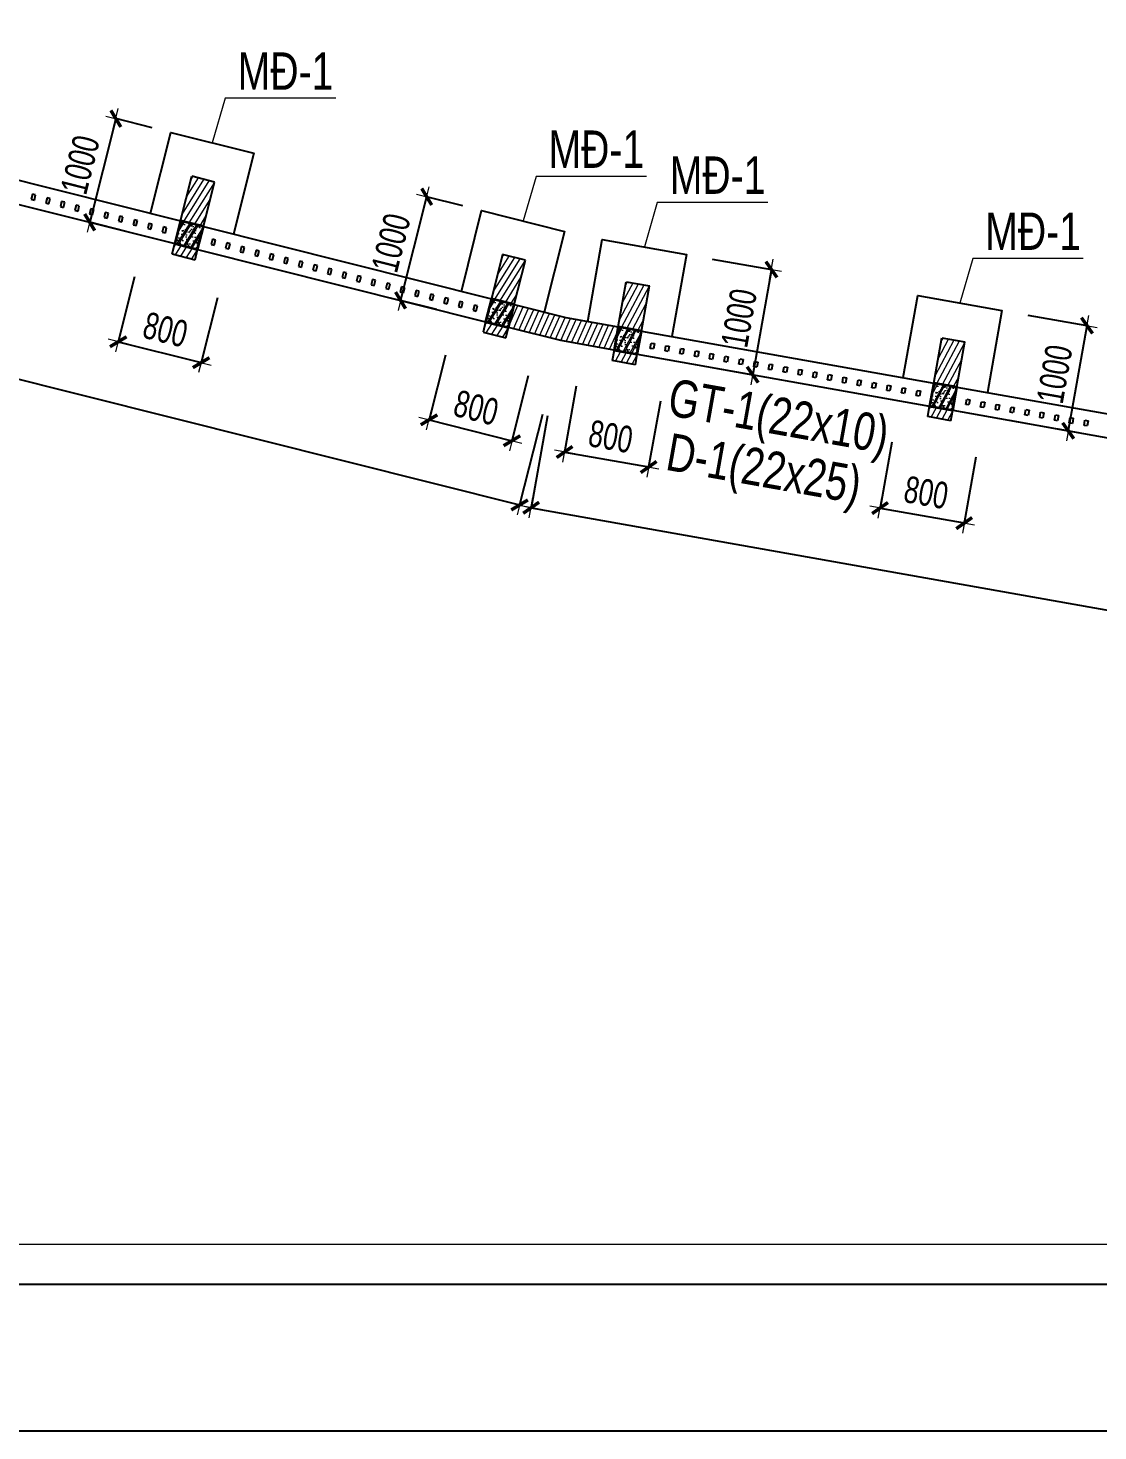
# Model space of a CAD drawing. Header units: millimetres. Extents: x 1360663 to 1465788, y -143522 to -69272.
# Drawn here: x 1378818 to 1388833, y -143522 to -130388 of the extents above; entities that cross this region are included whole.
import ezdxf
from ezdxf.enums import TextEntityAlignment as Align

# ---------------------------------------------------------------- set-up
doc = ezdxf.new("R2010")
doc.units = ezdxf.units.MM
doc.header["$MEASUREMENT"] = 0
doc.header["$PDMODE"] = 3
for name, color, linetype, lineweight in [('CDC-KHUNGTEN', 7, 'Continuous', 20), ('CDC_02.DIM', 1, 'Continuous', 18), ('CDC_03.BORDER', 3, 'Continuous', 25), ('CDC_07.TEXTCOL', 3, 'Continuous', 18), ('CDC_09.COLUMN', 4, 'Continuous', 35), ('CDC_10.HATCH', 251, 'Continuous', 9), ('CDC_11.NOTE', 8, 'Continuous', 18), ('Hatch1', 250, 'Continuous', 5)]:
    doc.layers.add(name, color=color, linetype=linetype, lineweight=lineweight)
doc.layers.add('CDC.10.HATCH', color=9, linetype='Continuous')
doc.styles.add('1', font='arial.ttf', dxfattribs={"width": 0.7})
doc.styles.add('MIDTEXT', font='arial.ttf', dxfattribs={"width": 0.75, "height": 350})
doc.dimstyles.new('X1', dxfattribs={"dimtxt": 250, "dimasz": 0.8, "dimexe": 0, "dimexo": 0, "dimgap": 90, "dimtad": 1, "dimdec": 0, "dimzin": 13, "dimdsep": 46, "dimtxsty": '1', "dimblk1": 'CHEO', "dimblk2": 'CHEO', "dimsah": 1, "dimcen": 0, "dimclrd": 256, "dimclre": 256, "dimclrt": 3, "dimadec": 0, "dimazin": 0, "dimtfac": 1, "dimtdec": 0, "dimtix": 1, "dimtmove": 2, "dimatfit": 3, "dimldrblk": 'CHEO', "dimfxl": 1, "dimtolj": 1, "dimtzin": 13, "dimarcsym": 0})

# ---------------------------------------------------------------- blocks, each defined once
blk = doc.blocks.new('CHEO')
at = {"layer": 'CDC_02.DIM'}
for points in [[(-121, 0), (121, 0)], [(0, 121), (0, -121)]]:
    blk.add_lwpolyline(points, dxfattribs=at)
at = {"layer": 'CDC_02.DIM', "color": 2, "const_width": 40}
blk.add_lwpolyline([(80, 80), (-80, -81)], dxfattribs=at)
blk = doc.blocks.new('*D17')
at = {"layer": 'CDC_02.DIM', "lineweight": -2, "transparency": 16777216}
for p, q in [((1370400, -130681), (1370187, -131527)), ((1370188, -131527), (1383418, -134852)), ((1383632, -134006), (1383419, -134852))]:
    blk.add_line(p, q, dxfattribs=at)
at = {"layer": 'Defpoints', "color": 0, "transparency": 16777216}
for p in [(1370400, -130681), (1383632, -134006), (1383419, -134852)]:
    blk.add_point(p, dxfattribs=at)
at = {"layer": 'CDC_02.DIM', "lineweight": -2, "transparency": 16777216, "xscale": 0.8, "yscale": 0.8, "zscale": 0.8}
for p, rotation in [((1370187, -131527), 165.894246921614), ((1383419, -134852), 345.894246921614)]:
    blk.add_blockref('CHEO', p, dxfattribs=dict(at, rotation=rotation))
at = {"layer": 'CDC_02.DIM', "color": 3, "transparency": 16777216, "insert": (1376856, -132978), "char_height": 250, "attachment_point": 5, "rotation": 345.8942, "style": '1'}
blk.add_mtext('\\A1;13643', dxfattribs=at)
blk = doc.blocks.new('*D18')
at = {"layer": 'CDC_02.DIM', "lineweight": -2, "transparency": 16777216}
for p, q in [((1383680, -134018), (1383527, -134879)), ((1383528, -134879), (1396959, -137265)), ((1397113, -136405), (1396960, -137266))]:
    blk.add_line(p, q, dxfattribs=at)
at = {"layer": 'Defpoints', "color": 0, "transparency": 16777216}
for p in [(1383680, -134018), (1397113, -136405), (1396960, -137266)]:
    blk.add_point(p, dxfattribs=at)
at = {"layer": 'CDC_02.DIM', "lineweight": -2, "transparency": 16777216, "xscale": 0.8, "yscale": 0.8, "zscale": 0.8}
for p, rotation in [((1383527, -134879), 169.9244605936944), ((1396960, -137266), 349.9244605936944)]:
    blk.add_blockref('CHEO', p, dxfattribs=dict(at, rotation=rotation))
at = {"layer": 'CDC_02.DIM', "color": 3, "transparency": 16777216, "insert": (1390282, -135858), "char_height": 250, "attachment_point": 5, "rotation": 349.9245, "style": '1'}
blk.add_mtext('\\A1;13643', dxfattribs=at)
blk = doc.blocks.new('*D76')
at = {"layer": 'CDC_02.DIM', "lineweight": -2, "transparency": 16777216}
for p, q in [((1379639, -131237), (1379396, -132205)), ((1379979, -131321), (1379639, -131236)), ((1379735, -132291), (1379395, -132206))]:
    blk.add_line(p, q, dxfattribs=at)
at = {"layer": 'Defpoints', "color": 0, "transparency": 16777216}
for p in [(1379979, -131321), (1379395, -132206), (1379735, -132291)]:
    blk.add_point(p, dxfattribs=at)
at = {"layer": 'CDC_02.DIM', "lineweight": -2, "transparency": 16777216, "xscale": 0.8, "yscale": 0.8, "zscale": 0.8}
for p, rotation in [((1379639, -131236), 75.89426712305159), ((1379395, -132206), 255.8942671230515)]:
    blk.add_blockref('CHEO', p, dxfattribs=dict(at, rotation=rotation))
at = {"layer": 'CDC_02.DIM', "color": 3, "transparency": 16777216, "insert": (1379306, -131668), "char_height": 250, "attachment_point": 5, "rotation": 75.8943, "style": '1'}
blk.add_mtext('\\A1;1000', dxfattribs=at)
blk = doc.blocks.new('*D77')
at = {"layer": 'CDC_02.DIM', "lineweight": -2, "transparency": 16777216}
for p, q in [((1379814, -132718), (1379662, -133325)), ((1380590, -132913), (1380438, -133520)), ((1379662, -133325), (1380437, -133520))]:
    blk.add_line(p, q, dxfattribs=at)
at = {"layer": 'Defpoints', "color": 0, "transparency": 16777216}
for p in [(1379814, -132718), (1380590, -132913), (1380438, -133520)]:
    blk.add_point(p, dxfattribs=at)
at = {"layer": 'CDC_02.DIM', "lineweight": -2, "transparency": 16777216, "xscale": 0.8, "yscale": 0.8, "zscale": 0.8}
for p, rotation in [((1379662, -133325), 165.8942785862807), ((1380438, -133520), 345.8942785862807)]:
    blk.add_blockref('CHEO', p, dxfattribs=dict(at, rotation=rotation))
at = {"layer": 'CDC_02.DIM', "color": 3, "transparency": 16777216, "insert": (1380103, -133212), "char_height": 250, "attachment_point": 5, "rotation": 345.8943, "style": '1'}
blk.add_mtext('\\A1;800', dxfattribs=at)
blk = doc.blocks.new('*D78')
at = {"layer": 'CDC_02.DIM', "lineweight": -2, "transparency": 16777216}
for p, q in [((1382548, -131968), (1382305, -132936)), ((1382888, -132052), (1382549, -131967)), ((1382645, -133022), (1382305, -132937))]:
    blk.add_line(p, q, dxfattribs=at)
at = {"layer": 'Defpoints', "color": 0, "transparency": 16777216}
for p in [(1382888, -132052), (1382305, -132937), (1382645, -133022)]:
    blk.add_point(p, dxfattribs=at)
at = {"layer": 'CDC_02.DIM', "lineweight": -2, "transparency": 16777216, "xscale": 0.8, "yscale": 0.8, "zscale": 0.8}
for p, rotation in [((1382549, -131967), 75.89426712298685), ((1382305, -132937), 255.8942671229869)]:
    blk.add_blockref('CHEO', p, dxfattribs=dict(at, rotation=rotation))
at = {"layer": 'CDC_02.DIM', "color": 3, "transparency": 16777216, "insert": (1382216, -132399), "char_height": 250, "attachment_point": 5, "rotation": 75.8943, "style": '1'}
blk.add_mtext('\\A1;1000', dxfattribs=at)
blk = doc.blocks.new('*D79')
at = {"layer": 'CDC_02.DIM', "lineweight": -2, "transparency": 16777216}
for p, q in [((1382724, -133450), (1382571, -134056)), ((1383500, -133645), (1383347, -134251)), ((1382572, -134057), (1383346, -134251))]:
    blk.add_line(p, q, dxfattribs=at)
at = {"layer": 'Defpoints', "color": 0, "transparency": 16777216}
for p in [(1382724, -133450), (1383500, -133645), (1383347, -134251)]:
    blk.add_point(p, dxfattribs=at)
at = {"layer": 'CDC_02.DIM', "lineweight": -2, "transparency": 16777216, "xscale": 0.8, "yscale": 0.8, "zscale": 0.8}
for p, rotation in [((1382571, -134056), 165.8942785862807), ((1383347, -134251), 345.8942785862807)]:
    blk.add_blockref('CHEO', p, dxfattribs=dict(at, rotation=rotation))
at = {"layer": 'CDC_02.DIM', "color": 3, "transparency": 16777216, "insert": (1383012, -133943), "char_height": 250, "attachment_point": 5, "rotation": 345.8943, "style": '1'}
blk.add_mtext('\\A1;800', dxfattribs=at)
blk = doc.blocks.new('*D80')
at = {"layer": 'CDC_02.DIM', "lineweight": -2, "transparency": 16777216}
for p, q in [((1385222, -132550), (1385776, -132648)), ((1385776, -132649), (1385601, -133632)), ((1385047, -133535), (1385601, -133633))]:
    blk.add_line(p, q, dxfattribs=at)
at = {"layer": 'Defpoints', "color": 0, "transparency": 16777216}
for p in [(1385222, -132550), (1385047, -133535), (1385601, -133633)]:
    blk.add_point(p, dxfattribs=at)
at = {"layer": 'CDC_02.DIM', "lineweight": -2, "transparency": 16777216, "xscale": 0.8, "yscale": 0.8, "zscale": 0.8}
for p, rotation in [((1385776, -132648), 79.92443304587101), ((1385601, -133633), 259.924433045871)]:
    blk.add_blockref('CHEO', p, dxfattribs=dict(at, rotation=rotation))
at = {"layer": 'CDC_02.DIM', "color": 3, "transparency": 16777216, "insert": (1385474, -133103), "char_height": 250, "attachment_point": 5, "rotation": 79.9244, "style": '1'}
blk.add_mtext('\\A1;1000', dxfattribs=at)
blk = doc.blocks.new('*D81')
at = {"layer": 'CDC_02.DIM', "lineweight": -2, "transparency": 16777216}
for p, q in [((1383949, -133741), (1383840, -134357)), ((1384737, -133881), (1384627, -134497)), ((1383840, -134357), (1384627, -134497))]:
    blk.add_line(p, q, dxfattribs=at)
at = {"layer": 'Defpoints', "color": 0, "transparency": 16777216}
for p in [(1383949, -133741), (1384737, -133881), (1384627, -134497)]:
    blk.add_point(p, dxfattribs=at)
at = {"layer": 'CDC_02.DIM', "lineweight": -2, "transparency": 16777216, "xscale": 0.8, "yscale": 0.8, "zscale": 0.8}
for p, rotation in [((1383840, -134357), 169.924444508263), ((1384627, -134497), 349.924444508263)]:
    blk.add_blockref('CHEO', p, dxfattribs=dict(at, rotation=rotation))
at = {"layer": 'CDC_02.DIM', "color": 3, "transparency": 16777216, "insert": (1384272, -134213), "char_height": 250, "attachment_point": 5, "rotation": 349.9244, "style": '1'}
blk.add_mtext('\\A1;800', dxfattribs=at)
blk = doc.blocks.new('*D82')
at = {"layer": 'CDC_02.DIM', "lineweight": -2, "transparency": 16777216}
for p, q in [((1388176, -133075), (1388730, -133173)), ((1388730, -133174), (1388555, -134157)), ((1388001, -134059), (1388555, -134158))]:
    blk.add_line(p, q, dxfattribs=at)
at = {"layer": 'Defpoints', "color": 0, "transparency": 16777216}
for p in [(1388176, -133075), (1388001, -134059), (1388555, -134158)]:
    blk.add_point(p, dxfattribs=at)
at = {"layer": 'CDC_02.DIM', "lineweight": -2, "transparency": 16777216, "xscale": 0.8, "yscale": 0.8, "zscale": 0.8}
for p, rotation in [((1388730, -133173), 79.92443304583169), ((1388555, -134158), 259.9244330458317)]:
    blk.add_blockref('CHEO', p, dxfattribs=dict(at, rotation=rotation))
at = {"layer": 'CDC_02.DIM', "color": 3, "transparency": 16777216, "insert": (1388428, -133628), "char_height": 250, "attachment_point": 5, "rotation": 79.9244, "style": '1'}
blk.add_mtext('\\A1;1000', dxfattribs=at)
blk = doc.blocks.new('*D83')
at = {"layer": 'CDC_02.DIM', "lineweight": -2, "transparency": 16777216}
for p, q in [((1386903, -134266), (1386793, -134882)), ((1387690, -134406), (1387581, -135022)), ((1386794, -134882), (1387580, -135021))]:
    blk.add_line(p, q, dxfattribs=at)
at = {"layer": 'Defpoints', "color": 0, "transparency": 16777216}
for p in [(1386903, -134266), (1387690, -134406), (1387581, -135022)]:
    blk.add_point(p, dxfattribs=at)
at = {"layer": 'CDC_02.DIM', "lineweight": -2, "transparency": 16777216, "xscale": 0.8, "yscale": 0.8, "zscale": 0.8}
for p, rotation in [((1386793, -134882), 169.9244445082659), ((1387581, -135022), 349.9244445082659)]:
    blk.add_blockref('CHEO', p, dxfattribs=dict(at, rotation=rotation))
at = {"layer": 'CDC_02.DIM', "color": 3, "transparency": 16777216, "insert": (1387225, -134737), "char_height": 250, "attachment_point": 5, "rotation": 349.9244, "style": '1'}
blk.add_mtext('\\A1;800', dxfattribs=at)
blk = doc.blocks.new('Khung tên chuẩn')
at = {"layer": 'CDC-KHUNGTEN'}
blk.add_lwpolyline([(30654, -246309), (30654, -189709), (-40446, -189709), (-40446, -246309)], close=True, dxfattribs=at)
at = {"layer": 'CDC.10.HATCH', "color": 8}
blk.add_lwpolyline([(-40746, -246609), (38754, -246609), (38754, -189409), (-40746, -189409)], close=True, dxfattribs=at)
at = {"layer": 'Defpoints', "color": 1}
blk.add_lwpolyline([(-44246, -247709), (-44246, -188309), (39854, -188309), (39854, -247709), (-44246, -247709)], close=True, dxfattribs=at)

msp = doc.modelspace()

# ---------------------------------------------------------------- hatches: boundary and pattern name
at = {"layer": 'CDC_10.HATCH'}
h = msp.add_hatch(dxfattribs=at)
h.set_pattern_fill('ANSI31', color=256, scale=399.999718, angle=372.9401, style=0)
h.set_pattern_definition([(57.9401005, (547223.52, -1468763.717), (-42.3746517, 26.5402593), [])])
h.paths.add_polyline_path([(1380350.1, -131775.7), (1380245.4, -132192.5), (1380458.7, -132246.2), (1380563.5, -131829.3)])
h.paths.add_polyline_path([(1380191.7, -132405.9), (1380167.4, -132502.9), (1380380.7, -132556.5), (1380405.1, -132459.5)])
h = msp.add_hatch(dxfattribs=at)
h.set_pattern_fill('BT-01', color=256, scale=14.999989, angle=372.9401, style=0, pattern_type=2)
h.set_pattern_definition([(62.9401005, (547223.52, -1468763.72), (106.964531, 14.918867), [11.249992, -123.749913]), (7.9401005, (547223.52, -1468763.72), (-45.5501384, 105.302789), [8.999994, -98.99993]), (113.3915005, (547232.43, -1468762.47), (61.414486, 120.2216074), [9.561022, -105.1712426]), (59.1243, (547216.8, -1468734.48), (161.580366, 11.651109), [16.874988, -185.624869]), (109.5757, (547230.27, -1468733.51), (103.918462, 173.80203), [14.341533, -157.756839]), (4.1243, (547216.8, -1468734.48), (103.918326, 173.80211), [13.49999, -148.499895]), (33.9401005, (547233.1, -1468738.43), (100.786097, -38.8090987), [11.249992, -123.749913]), (338.9401005, (547233.1, -1468738.43), (11.2127565, 114.18304), [8.999994, -98.99993]), (84.3915005, (547241.5, -1468741.66), (111.9989116, 75.3738534), [9.561022, -105.1712426]), (50.4401005, (547223.52, -1468763.717), (-9.4041876, 49.0744005), [0, -97.799931, 0, -100.499929, 0, -99.3749299]), (20.4401005, (547223.52, -1468763.72), (25.2100764, 66.495744), [0, -57.2999596, 0, -95.5499326, 0, -37.8749733]), (340.4401005, (547190.92, -1468771.208), (78.7974377, 14.6336885), [0, -37.4999735, 0, -116.9999174, 0, -155.2498904]), (330.4401005, (547176.3, -1468774.57), (81.8938294, 34.2235254), [0, -48.7499656, 0, -77.699945, 0, -110.2499222]), (57.9401005, (547223.52, -1468763.72), (-54.027681, 33.8388307), []), (57.9401005, (547219.405, -1468745.81), (-54.027681, 33.8388307), [])])
h.paths.add_polyline_path([(1380245.4, -132192.5), (1380245.4, -132192.5), (1380245.4, -132192.5), (1380191.7, -132405.9), (1380405.1, -132459.5), (1380458.7, -132246.2)])
h = msp.add_hatch(dxfattribs=at)
h.set_pattern_fill('ANSI31', color=256, scale=399.999718, angle=372.9401, style=0)
h.set_pattern_definition([(57.9401005, (550133.06, -1469494.854), (-42.3746517, 26.5402593), [])])
h.paths.add_polyline_path([(1383259.7, -132506.8), (1383154.9, -132923.7), (1383368.3, -132977.3), (1383473, -132560.4)])
h.paths.add_polyline_path([(1383101.3, -133137), (1383076.9, -133234), (1383290.3, -133287.6), (1383314.6, -133190.7)])
h = msp.add_hatch(dxfattribs=at)
h.set_pattern_fill('ANSI31', color=256, scale=399.999483, angle=376.97027, style=0)
h.set_pattern_definition([(61.9702664, (647317.197, -1524997.365), (-44.135135, 23.4964548), [])])
h.paths.add_polyline_path([(1384417.4, -132762.7), (1384342.2, -133185.9), (1384558.8, -133224.4), (1384634, -132801.2)])
h.paths.add_polyline_path([(1384303.7, -133402.5), (1384286.2, -133501), (1384502.9, -133539.5), (1384520.3, -133441)])
h = msp.add_hatch(dxfattribs=at)
h.set_pattern_fill('BT-01', color=256, scale=14.999989, angle=372.9401, style=0, pattern_type=2)
h.set_pattern_definition([(62.9401005, (550133.06, -1469494.85), (106.964531, 14.918867), [11.249992, -123.749913]), (7.9401005, (550133.06, -1469494.85), (-45.5501384, 105.302789), [8.999994, -98.99993]), (113.3915005, (550141.98, -1469493.61), (61.414486, 120.2216074), [9.561022, -105.1712426]), (59.1243, (550126.34, -1469465.62), (161.580366, 11.651109), [16.874988, -185.624869]), (109.5757, (550139.81, -1469464.65), (103.918462, 173.80203), [14.341533, -157.756839]), (4.1243, (550126.34, -1469465.62), (103.918326, 173.80211), [13.49999, -148.499895]), (33.9401005, (550142.64, -1469469.57), (100.786097, -38.8090987), [11.249992, -123.749913]), (338.9401005, (550142.64, -1469469.57), (11.2127565, 114.18304), [8.999994, -98.99993]), (84.3915005, (550151.04, -1469472.8), (111.9989116, 75.3738534), [9.561022, -105.1712426]), (50.4401005, (550133.062, -1469494.854), (-9.4041876, 49.0744005), [0, -97.799931, 0, -100.499929, 0, -99.3749299]), (20.4401005, (550133.06, -1469494.854), (25.2100764, 66.495744), [0, -57.2999596, 0, -95.5499326, 0, -37.8749733]), (340.4401005, (550100.46, -1469502.345), (78.7974377, 14.6336885), [0, -37.4999735, 0, -116.9999174, 0, -155.2498904]), (330.4401005, (550085.84, -1469505.704), (81.8938294, 34.2235254), [0, -48.7499656, 0, -77.699945, 0, -110.2499222]), (57.9401005, (550133.06, -1469494.854), (-54.027681, 33.8388307), []), (57.9401005, (550128.95, -1469476.946), (-54.027681, 33.8388307), [])])
h.paths.add_polyline_path([(1383154.9, -132923.7), (1383154.9, -132923.7), (1383154.9, -132923.7), (1383101.3, -133137), (1383314.6, -133190.7), (1383368.3, -132977.3)])
h = msp.add_hatch(dxfattribs=at)
h.set_pattern_fill('ANSI31', color=256, scale=400, angle=21.00052, style=0)
h.set_pattern_definition([(66.0005206, (-206327.186, -126955.05), (-45.6774577, 20.3364171), [])])
h.paths.add_polyline_path([(1383368.3, -132977.3), (1383851.6, -133098.7), (1384342.2, -133185.9), (1384303.7, -133402.5), (1383805.5, -133314), (1383314.6, -133190.7)])
h = msp.add_hatch(dxfattribs=at)
h.set_pattern_fill('BT-01', color=256, scale=14.999981, angle=376.97027, style=0, pattern_type=2)
h.set_pattern_definition([(66.9702664, (647317.2, -1524997.365), (105.651443, 22.399609), [11.2499855, -123.74984]), (11.970266, (647317.2, -1524997.37), (-52.838327, 101.840995), [8.999988, -98.999872]), (117.4216664, (647326, -1524995.5), (52.813212, 124.240562), [9.561016, -105.171181]), (63.154466, (647308.44, -1524968.67), (160.361854, 22.978423), [16.874978, -185.62476]), (113.605866, (647321.8, -1524966.76), (91.446339, 180.675707), [14.341525, -157.756746]), (8.154466, (647308.44, -1524968.67), (91.446198, 180.675778), [13.499983, -148.499808]), (37.9702664, (647324.98, -1524971.47), (103.26438, -31.6296966), [11.2499855, -123.74984]), (342.970266, (647324.98, -1524971.47), (3.160052, 114.6886705), [8.999988, -98.999872]), (88.4216664, (647333.58, -1524974.1), (106.424496, 83.05889), [9.561016, -105.171181]), (54.4702664, (647317.197, -1524997.365), (-12.8299564, 48.29207815), [0, -97.7998735, 0, -100.49987, 0, -99.3748715]), (24.4702664, (647317.197, -1524997.365), (20.4742922, 68.1030787), [0, -57.299926, 0, -95.5498764, 0, -37.874951]), (344.4702664, (647285.204, -1525007.13), (77.5740606, 20.1355063), [0, -37.4999515, 0, -116.9998487, 0, -155.2497992]), (334.4702664, (647270.86, -1525011.51), (79.285988, 39.894509), [0, -48.749937, 0, -77.6998995, 0, -110.2498574]), (61.9702664, (647317.2, -1524997.365), (-56.2722972, 29.95798), []), (61.9702664, (647311.834, -1524979.79), (-56.2722972, 29.95798), [])])
h.paths.add_polyline_path([(1384342.2, -133185.9), (1384342.2, -133185.9), (1384342.2, -133185.9), (1384303.7, -133402.5), (1384520.3, -133441), (1384558.8, -133224.4)])
h = msp.add_hatch(dxfattribs=at)
h.set_pattern_fill('ANSI31', color=256, scale=399.999483, angle=376.97027, style=0)
h.set_pattern_definition([(61.9702664, (650270.93, -1525522.205), (-44.135135, 23.4964548), [])])
h.paths.add_polyline_path([(1387371.2, -133287.6), (1387296, -133710.8), (1387512.6, -133749.3), (1387587.8, -133326.1)])
h.paths.add_polyline_path([(1387257.5, -133927.4), (1387240, -134025.8), (1387456.6, -134064.3), (1387474.1, -133965.9)])
h = msp.add_hatch(dxfattribs=at)
h.set_pattern_fill('BT-01', color=256, scale=14.999981, angle=376.97027, style=0, pattern_type=2)
h.set_pattern_definition([(66.9702664, (650270.93, -1525522.205), (105.651443, 22.399609), [11.2499855, -123.74984]), (11.970266, (650270.93, -1525522.2), (-52.838327, 101.840995), [8.999988, -98.999872]), (117.4216664, (650279.74, -1525520.34), (52.813212, 124.240562), [9.561016, -105.171181]), (63.154466, (650262.17, -1525493.51), (160.361854, 22.978423), [16.874978, -185.62476]), (113.605866, (650275.54, -1525491.6), (91.446339, 180.675707), [14.341525, -157.756746]), (8.154466, (650262.17, -1525493.51), (91.446198, 180.675778), [13.499983, -148.499808]), (37.9702664, (650278.71, -1525496.31), (103.26438, -31.6296966), [11.2499855, -123.74984]), (342.970266, (650278.71, -1525496.31), (3.160052, 114.6886705), [8.999988, -98.999872]), (88.4216664, (650287.32, -1525498.94), (106.424496, 83.05889), [9.561016, -105.171181]), (54.4702664, (650270.93, -1525522.205), (-12.8299564, 48.29207815), [0, -97.7998735, 0, -100.49987, 0, -99.3748715]), (24.4702664, (650270.93, -1525522.205), (20.4742922, 68.1030787), [0, -57.299926, 0, -95.5498764, 0, -37.874951]), (344.4702664, (650238.938, -1525531.968), (77.5740606, 20.1355063), [0, -37.4999515, 0, -116.9998487, 0, -155.2497992]), (334.4702664, (650224.59, -1525536.346), (79.285988, 39.894509), [0, -48.749937, 0, -77.6998995, 0, -110.2498574]), (61.9702664, (650270.93, -1525522.205), (-56.2722972, 29.95798), []), (61.9702664, (650265.57, -1525504.63), (-56.2722972, 29.95798), [])])
h.paths.add_polyline_path([(1387296, -133710.8), (1387296, -133710.8), (1387296, -133710.8), (1387257.5, -133927.4), (1387474.1, -133965.9), (1387512.6, -133749.3)])

# ---------------------------------------------------------------- linework, layer by layer
at = {"layer": 'CDC_03.BORDER'}
for p, q in [((1377549.2, -131515), (1380245.4, -132192.5)), ((1377495.6, -131728.4), (1380191.7, -132405.9)), ((1380245.4, -132192.5), (1380350.1, -131775.7)), ((1380563.5, -131829.3), (1380350.1, -131775.7)), ((1380458.7, -132246.2), (1380563.5, -131829.3)), ((1378859.6, -131942.1), (1378847.4, -131990.6)), ((1378847.4, -131990.6), (1378876.5, -131997.9)), ((1378888.7, -131949.5), (1378859.6, -131942.1)), ((1378876.5, -131997.9), (1378888.7, -131949.5)), ((1378995.9, -131976.4), (1378983.7, -132024.9)), ((1379025, -131983.7), (1378995.9, -131976.4)), ((1379012.8, -132032.2), (1379025, -131983.7)), ((1378983.7, -132024.9), (1379012.8, -132032.2)), ((1379132.1, -132010.6), (1379119.9, -132059.1)), ((1379119.9, -132059.1), (1379149, -132066.4)), ((1379161.2, -132017.9), (1379132.1, -132010.6)), ((1379149, -132066.4), (1379161.2, -132017.9)), ((1379268.4, -132044.8), (1379256.2, -132093.3)), ((1379256.2, -132093.3), (1379285.3, -132100.6)), ((1379297.5, -132052.1), (1379268.4, -132044.8)), ((1379285.3, -132100.6), (1379297.5, -132052.1)), ((1379404.7, -132079.1), (1379392.5, -132127.6)), ((1379392.5, -132127.6), (1379421.6, -132134.9)), ((1379433.8, -132086.4), (1379404.7, -132079.1)), ((1379421.6, -132134.9), (1379433.8, -132086.4)), ((1379540.9, -132113.3), (1379528.7, -132161.8)), ((1379570, -132120.6), (1379540.9, -132113.3)), ((1379557.8, -132169.1), (1379570, -132120.6)), ((1379528.7, -132161.8), (1379557.8, -132169.1)), ((1379677.2, -132147.5), (1379665, -132196)), ((1379665, -132196), (1379694.1, -132203.3)), ((1379706.3, -132154.8), (1379677.2, -132147.5)), ((1379694.1, -132203.3), (1379706.3, -132154.8)), ((1379813.5, -132181.8), (1379801.3, -132230.2)), ((1379801.3, -132230.2), (1379830.4, -132237.6)), ((1379842.5, -132189.1), (1379813.5, -132181.8)), ((1379830.4, -132237.6), (1379842.5, -132189.1)), ((1379949.7, -132216), (1379937.5, -132264.5)), ((1379978.8, -132223.3), (1379949.7, -132216)), ((1379966.6, -132271.8), (1379978.8, -132223.3)), ((1380086, -132250.2), (1380073.8, -132298.7)), ((1380115.1, -132257.5), (1380086, -132250.2)), ((1380102.9, -132306), (1380115.1, -132257.5)), ((1380245.4, -132192.5), (1380191.7, -132405.9)), ((1380405.1, -132459.5), (1380458.7, -132246.2)), ((1380458.7, -132246.2), (1383154.9, -132923.7)), ((1379937.5, -132264.5), (1379966.6, -132271.8)), ((1380073.8, -132298.7), (1380102.9, -132306)), ((1380542.7, -132365.2), (1380530.6, -132413.7)), ((1380571.8, -132372.5), (1380542.7, -132365.2)), ((1380559.6, -132421), (1380571.8, -132372.5)), ((1380167.4, -132502.9), (1380191.7, -132405.9)), ((1380167.4, -132502.9), (1380380.7, -132556.5)), ((1380380.7, -132556.5), (1380405.1, -132459.5)), ((1380405.1, -132459.5), (1383101.3, -133137)), ((1380530.6, -132413.7), (1380559.6, -132421)), ((1380679, -132399.4), (1380666.8, -132447.9)), ((1380666.8, -132447.9), (1380695.9, -132455.2)), ((1380708.1, -132406.8), (1380679, -132399.4)), ((1380695.9, -132455.2), (1380708.1, -132406.8)), ((1380815.3, -132433.7), (1380803.1, -132482.2)), ((1380803.1, -132482.2), (1380832.2, -132489.5)), ((1380844.4, -132441), (1380815.3, -132433.7)), ((1380832.2, -132489.5), (1380844.4, -132441)), ((1380951.5, -132467.9), (1380939.4, -132516.4)), ((1380939.4, -132516.4), (1380968.4, -132523.7)), ((1380980.6, -132475.2), (1380951.5, -132467.9)), ((1380968.4, -132523.7), (1380980.6, -132475.2)), ((1381087.8, -132502.1), (1381075.6, -132550.6)), ((1381116.9, -132509.4), (1381087.8, -132502.1)), ((1381104.7, -132557.9), (1381116.9, -132509.4)), ((1383259.7, -132506.8), (1383154.9, -132923.7)), ((1383473, -132560.4), (1383259.7, -132506.8)), ((1381075.6, -132550.6), (1381104.7, -132557.9)), ((1381224.1, -132536.4), (1381211.9, -132584.9)), ((1381211.9, -132584.9), (1381241, -132592.2)), ((1381253.2, -132543.7), (1381224.1, -132536.4)), ((1381241, -132592.2), (1381253.2, -132543.7)), ((1381360.3, -132570.6), (1381348.2, -132619.1)), ((1381348.2, -132619.1), (1381377.2, -132626.4)), ((1381389.4, -132577.9), (1381360.3, -132570.6)), ((1381377.2, -132626.4), (1381389.4, -132577.9)), ((1381496.6, -132604.8), (1381484.4, -132653.3)), ((1381525.7, -132612.1), (1381496.6, -132604.8)), ((1381513.5, -132660.6), (1381525.7, -132612.1)), ((1381632.9, -132639), (1381620.7, -132687.5)), ((1381662, -132646.4), (1381632.9, -132639)), ((1381649.8, -132694.9), (1381662, -132646.4)), ((1383368.3, -132977.3), (1383473, -132560.4)), ((1381484.4, -132653.3), (1381513.5, -132660.6)), ((1381620.7, -132687.5), (1381649.8, -132694.9)), ((1381769.1, -132673.3), (1381756.9, -132721.8)), ((1381756.9, -132721.8), (1381786, -132729.1)), ((1381798.2, -132680.6), (1381769.1, -132673.3)), ((1381786, -132729.1), (1381798.2, -132680.6)), ((1381905.4, -132707.5), (1381893.2, -132756)), ((1381893.2, -132756), (1381922.3, -132763.3)), ((1381934.5, -132714.8), (1381905.4, -132707.5)), ((1381922.3, -132763.3), (1381934.5, -132714.8)), ((1382041.7, -132741.7), (1382029.5, -132790.2)), ((1382070.8, -132749.1), (1382041.7, -132741.7)), ((1382058.6, -132797.5), (1382070.8, -132749.1)), ((1382177.9, -132776), (1382165.7, -132824.5)), ((1382207, -132783.3), (1382177.9, -132776)), ((1382194.8, -132831.8), (1382207, -132783.3)), ((1384342.2, -133185.9), (1384417.4, -132762.7)), ((1384417.4, -132762.7), (1384634, -132801.2)), ((1382029.5, -132790.2), (1382058.6, -132797.5)), ((1382165.7, -132824.5), (1382194.8, -132831.8)), ((1382314.2, -132810.2), (1382302, -132858.7)), ((1382302, -132858.7), (1382331.1, -132866)), ((1382343.3, -132817.5), (1382314.2, -132810.2)), ((1382331.1, -132866), (1382343.3, -132817.5)), ((1382450.5, -132844.4), (1382438.3, -132892.9)), ((1382438.3, -132892.9), (1382467.4, -132900.2)), ((1382479.6, -132851.7), (1382450.5, -132844.4)), ((1382467.4, -132900.2), (1382479.6, -132851.7)), ((1382586.7, -132878.7), (1382574.5, -132927.2)), ((1382615.8, -132886), (1382586.7, -132878.7)), ((1382603.6, -132934.5), (1382615.8, -132886)), ((1382723, -132912.9), (1382710.8, -132961.4)), ((1382752.1, -132920.2), (1382723, -132912.9)), ((1384558.8, -133224.4), (1384634, -132801.2)), ((1382574.5, -132927.2), (1382603.6, -132934.5)), ((1382710.8, -132961.4), (1382739.9, -132968.7)), ((1382739.9, -132968.7), (1382752.1, -132920.2)), ((1382859.3, -132947.1), (1382847.1, -132995.6)), ((1382847.1, -132995.6), (1382876.2, -133002.9)), ((1382888.4, -132954.4), (1382859.3, -132947.1)), ((1382876.2, -133002.9), (1382888.4, -132954.4)), ((1382995.5, -132981.3), (1382983.3, -133029.8)), ((1382983.3, -133029.8), (1383012.4, -133037.2)), ((1383024.6, -132988.7), (1382995.5, -132981.3)), ((1383012.4, -133037.2), (1383024.6, -132988.7)), ((1383154.9, -132923.7), (1383101.3, -133137)), ((1383314.6, -133190.7), (1383368.3, -132977.3)), ((1383368.3, -132977.3), (1383851.6, -133098.7)), ((1383101.3, -133137), (1383076.9, -133234)), ((1383851.6, -133098.7), (1384342.2, -133185.9)), ((1383076.9, -133234), (1383290.3, -133287.6)), ((1383290.3, -133287.6), (1383314.6, -133190.7)), ((1383805.5, -133314), (1383314.6, -133190.7)), ((1384342.2, -133185.9), (1384303.7, -133402.5)), ((1384558.8, -133224.4), (1384520.3, -133441)), ((1384558.8, -133224.4), (1387296, -133710.8)), ((1387296, -133710.8), (1387371.2, -133287.6)), ((1387371.2, -133287.6), (1387587.8, -133326.1)), ((1384303.7, -133402.5), (1383805.5, -133314)), ((1384303.7, -133402.5), (1384286.2, -133501)), ((1384502.9, -133539.5), (1384520.3, -133441)), ((1384520.3, -133441), (1387257.5, -133927.4)), ((1384642.3, -133386.3), (1384651.1, -133337.1)), ((1384671.8, -133391.5), (1384642.3, -133386.3)), ((1384651.1, -133337.1), (1384680.6, -133342.3)), ((1384680.6, -133342.3), (1384671.8, -133391.5)), ((1384780.6, -133410.9), (1384789.4, -133361.7)), ((1384810.2, -133416.1), (1384780.6, -133410.9)), ((1384789.4, -133361.7), (1384818.9, -133366.9)), ((1384818.9, -133366.9), (1384810.2, -133416.1)), ((1384919, -133435.5), (1384927.7, -133386.2)), ((1384948.5, -133440.7), (1384919, -133435.5)), ((1384927.7, -133386.2), (1384957.3, -133391.5)), ((1384957.3, -133391.5), (1384948.5, -133440.7)), ((1385057.3, -133460.1), (1385066.1, -133410.8)), ((1385066.1, -133410.8), (1385095.6, -133416.1)), ((1385095.6, -133416.1), (1385086.8, -133465.3)), ((1385195.6, -133484.7), (1385204.4, -133435.4)), ((1385204.4, -133435.4), (1385233.9, -133440.7)), ((1385233.9, -133440.7), (1385225.2, -133489.9)), ((1387512.6, -133749.3), (1387587.8, -133326.1)), ((1384502.9, -133539.5), (1384286.2, -133501)), ((1385086.8, -133465.3), (1385057.3, -133460.1)), ((1385225.2, -133489.9), (1385195.6, -133484.7)), ((1385334, -133509.2), (1385342.7, -133460)), ((1385363.5, -133514.5), (1385334, -133509.2)), ((1385342.7, -133460), (1385372.3, -133465.3)), ((1385372.3, -133465.3), (1385363.5, -133514.5)), ((1385472.3, -133533.8), (1385481, -133484.6)), ((1385501.8, -133539.1), (1385472.3, -133533.8)), ((1385481, -133484.6), (1385510.6, -133489.9)), ((1385510.6, -133489.9), (1385501.8, -133539.1)), ((1385610.6, -133558.4), (1385619.4, -133509.2)), ((1385640.2, -133563.7), (1385610.6, -133558.4)), ((1385619.4, -133509.2), (1385648.9, -133514.4)), ((1385648.9, -133514.4), (1385640.2, -133563.7)), ((1385749, -133583), (1385757.7, -133533.8)), ((1385757.7, -133533.8), (1385787.2, -133539)), ((1385787.2, -133539), (1385778.5, -133588.3)), ((1385887.3, -133607.6), (1385896, -133558.4)), ((1385896, -133558.4), (1385925.6, -133563.6)), ((1385925.6, -133563.6), (1385916.8, -133612.9)), ((1385778.5, -133588.3), (1385749, -133583)), ((1385916.8, -133612.9), (1385887.3, -133607.6)), ((1386025.6, -133632.2), (1386034.4, -133583)), ((1386055.2, -133637.5), (1386025.6, -133632.2)), ((1386034.4, -133583), (1386063.9, -133588.2)), ((1386063.9, -133588.2), (1386055.2, -133637.5)), ((1386163.9, -133656.8), (1386172.7, -133607.6)), ((1386193.5, -133662), (1386163.9, -133656.8)), ((1386172.7, -133607.6), (1386202.2, -133612.8)), ((1386202.2, -133612.8), (1386193.5, -133662)), ((1386302.3, -133681.4), (1386311, -133632.2)), ((1386331.8, -133686.6), (1386302.3, -133681.4)), ((1386311, -133632.2), (1386340.6, -133637.4)), ((1386340.6, -133637.4), (1386331.8, -133686.6)), ((1386440.6, -133706), (1386449.4, -133656.8)), ((1386449.4, -133656.8), (1386478.9, -133662)), ((1386478.9, -133662), (1386470.1, -133711.2)), ((1386578.9, -133730.6), (1386587.7, -133681.3)), ((1386587.7, -133681.3), (1386617.2, -133686.6)), ((1386617.2, -133686.6), (1386608.5, -133735.8)), ((1386470.1, -133711.2), (1386440.6, -133706)), ((1386608.5, -133735.8), (1386578.9, -133730.6)), ((1386717.3, -133755.2), (1386726, -133705.9)), ((1386746.8, -133760.4), (1386717.3, -133755.2)), ((1386726, -133705.9), (1386755.6, -133711.2)), ((1386755.6, -133711.2), (1386746.8, -133760.4)), ((1386855.6, -133779.8), (1386864.4, -133730.5)), ((1386885.1, -133785), (1386855.6, -133779.8)), ((1386864.4, -133730.5), (1386893.9, -133735.8)), ((1386893.9, -133735.8), (1386885.1, -133785)), ((1386993.9, -133804.3), (1387002.7, -133755.1)), ((1387023.5, -133809.6), (1386993.9, -133804.3)), ((1387002.7, -133755.1), (1387032.2, -133760.4)), ((1387032.2, -133760.4), (1387023.5, -133809.6)), ((1387132.3, -133828.9), (1387141, -133779.7)), ((1387161.8, -133834.2), (1387132.3, -133828.9)), ((1387141, -133779.7), (1387170.5, -133785)), ((1387170.5, -133785), (1387161.8, -133834.2)), ((1387257.5, -133927.4), (1387296, -133710.8)), ((1387512.6, -133749.3), (1387474.1, -133965.9)), ((1387512.6, -133749.3), (1390249.7, -134235.6)), ((1387240, -134025.8), (1387257.5, -133927.4)), ((1387456.6, -134064.3), (1387474.1, -133965.9)), ((1387474.1, -133965.9), (1390211.2, -134452.2)), ((1387596, -133911.1), (1387604.8, -133861.9)), ((1387625.6, -133916.4), (1387596, -133911.1)), ((1387604.8, -133861.9), (1387634.3, -133867.1)), ((1387634.3, -133867.1), (1387625.6, -133916.4)), ((1387734.4, -133935.7), (1387743.1, -133886.5)), ((1387763.9, -133941), (1387734.4, -133935.7)), ((1387743.1, -133886.5), (1387772.7, -133891.7)), ((1387772.7, -133891.7), (1387763.9, -133941)), ((1387872.7, -133960.3), (1387881.5, -133911.1)), ((1387902.2, -133965.6), (1387872.7, -133960.3)), ((1387881.5, -133911.1), (1387911, -133916.3)), ((1387911, -133916.3), (1387902.2, -133965.6)), ((1388011, -133984.9), (1388019.8, -133935.7)), ((1388019.8, -133935.7), (1388049.3, -133940.9)), ((1388049.3, -133940.9), (1388040.6, -133990.2)), ((1388149.4, -134009.5), (1388158.1, -133960.3)), ((1388158.1, -133960.3), (1388187.7, -133965.5)), ((1388187.7, -133965.5), (1388178.9, -134014.7)), ((1387456.6, -134064.3), (1387240, -134025.8)), ((1388040.6, -133990.2), (1388011, -133984.9)), ((1388178.9, -134014.7), (1388149.4, -134009.5)), ((1388287.7, -134034.1), (1388296.4, -133984.9)), ((1388317.2, -134039.3), (1388287.7, -134034.1)), ((1388296.4, -133984.9), (1388326, -133990.1)), ((1388326, -133990.1), (1388317.2, -134039.3)), ((1388426, -134058.7), (1388434.8, -134009.4)), ((1388455.6, -134063.9), (1388426, -134058.7)), ((1388434.8, -134009.4), (1388464.3, -134014.7)), ((1388464.3, -134014.7), (1388455.6, -134063.9)), ((1388564.4, -134083.3), (1388573.1, -134034)), ((1388593.9, -134088.5), (1388564.4, -134083.3)), ((1388573.1, -134034), (1388602.6, -134039.3)), ((1388602.6, -134039.3), (1388593.9, -134088.5)), ((1388702.7, -134107.9), (1388711.4, -134058.6)), ((1388711.4, -134058.6), (1388741, -134063.9)), ((1388741, -134063.9), (1388732.2, -134113.1)), ((1388732.2, -134113.1), (1388702.7, -134107.9))]:
    msp.add_line(p, q, dxfattribs=at)
at = {"layer": 'CDC_03.BORDER', "flags": 128}
for points in [[(1379964.1, -132121.9), (1380154.2, -131365.4), (1380930.1, -131560.4), (1380740, -132316.8)], [(1382873.6, -132853), (1383063.7, -132096.5), (1383839.6, -132291.5), (1383649.5, -133048)], [(1384056.7, -133135.2), (1384193.2, -132367.2), (1384980.8, -132507.2), (1384844.4, -133275.1)], [(1387010.4, -133660), (1387146.9, -132892.1), (1387934.6, -133032), (1387798.1, -133800)]]:
    msp.add_lwpolyline(points, dxfattribs=at)
at = {"layer": 'CDC_09.COLUMN', "flags": 128}
for points in [[(1380191.7, -132405.9), (1380405.1, -132459.5), (1380458.7, -132246.2), (1380245.4, -132192.5), (1380191.7, -132405.9)], [(1383101.3, -133137), (1383314.6, -133190.7), (1383368.3, -132977.3), (1383154.9, -132923.7), (1383101.3, -133137)], [(1384303.7, -133402.5), (1384520.3, -133441), (1384558.8, -133224.4), (1384342.2, -133185.9), (1384303.7, -133402.5)], [(1387257.5, -133927.4), (1387474.1, -133965.9), (1387512.6, -133749.3), (1387296, -133710.8), (1387257.5, -133927.4)]]:
    msp.add_lwpolyline(points, dxfattribs=at)
at = {"layer": 'CDC_11.NOTE', "linetype": 'Continuous'}
for points in [[(1381697.3, -131045.5), (1380663, -131045.5), (1380542.1, -131462.9)], [(1384606.9, -131776.6), (1383572.6, -131776.6), (1383451.7, -132194)], [(1385742.2, -132019.8), (1384707.9, -132019.8), (1384587, -132437.2)], [(1388695.9, -132544.6), (1387661.6, -132544.6), (1387540.7, -132962)]]:
    msp.add_lwpolyline(points, dxfattribs=at)

# ---------------------------------------------------------------- block references
at = {"layer": 'Hatch1', "xscale": 1.250000000640284, "yscale": 1.250000000640284, "zscale": 1.250000000640284}
msp.add_blockref('Khung tên chuẩn', (1415970.7, 166114), dxfattribs=at)

# ---------------------------------------------------------------- texts
at = {"layer": 'CDC_07.TEXTCOL', "linetype": 'Continuous', "style": 'MIDTEXT', "width": 0.75}
for s, rotation, p in [('MĐ-1', 360, (1381227.7, -130790.5)), ('MĐ-1', 360, (1384137.2, -131521.6)), ('MĐ-1', 360, (1385272.5, -131764.8)), ('MĐ-1', 360, (1388226.3, -132289.7)), ('GT-1(22x10)', 349.92446, (1385837.7, -134061.4)), ('D-1(22x25)', 349.92446, (1385700.3, -134552))]:
    msp.add_text(s, height=350, rotation=rotation, dxfattribs=at).set_placement(p, align=Align.MIDDLE)

# ---------------------------------------------------------------- dimensions: what is measured, and where the dimension line sits
at = {"layer": 'CDC_02.DIM'}
for p1, p2, distance, picture, middle in [((1370399.8, -130680.6), (1383631.7, -134005.6), -872.5, '*D17', (1376856.2, -132978.1)), ((1379978.7, -131321.3), (1379735, -132291.1), -350.2, '*D76', (1379306.1, -131667.8)), ((1382888.2, -132052.4), (1382644.5, -133022.3), -350.2, '*D78', (1382215.7, -132399)), ((1385222.1, -132550.1), (1385047.2, -133534.6), 562.6, '*D80', (1385474.3, -133102.7)), ((1379814.2, -132718.4), (1380590.1, -132913.4), -625.7, '*D77', (1380102.7, -133211.6)), ((1388175.8, -133074.9), (1388000.9, -134059.5), 562.6, '*D82', (1388428, -133627.5)), ((1382723.7, -133449.5), (1383499.6, -133644.5), -625.7, '*D79', (1383012.2, -133942.8)), ((1383949.1, -133740.8), (1384736.8, -133880.7), -625.7, '*D81', (1384271.5, -134212.5)), ((1383680.4, -134017.8), (1397113.2, -136404.7), -874.4, '*D18', (1390281.9, -135857.8)), ((1386902.8, -134265.6), (1387690.5, -134405.6), -625.7, '*D83', (1387225.3, -134737.4))]:
    dim = msp.add_aligned_dim(p1=p1, p2=p2, distance=distance, dimstyle='X1', dxfattribs=at)
    dim.commit()
    dim.dimension.update_dxf_attribs({"geometry": picture, "text_midpoint": middle})

doc.saveas('drawing.dxf')
